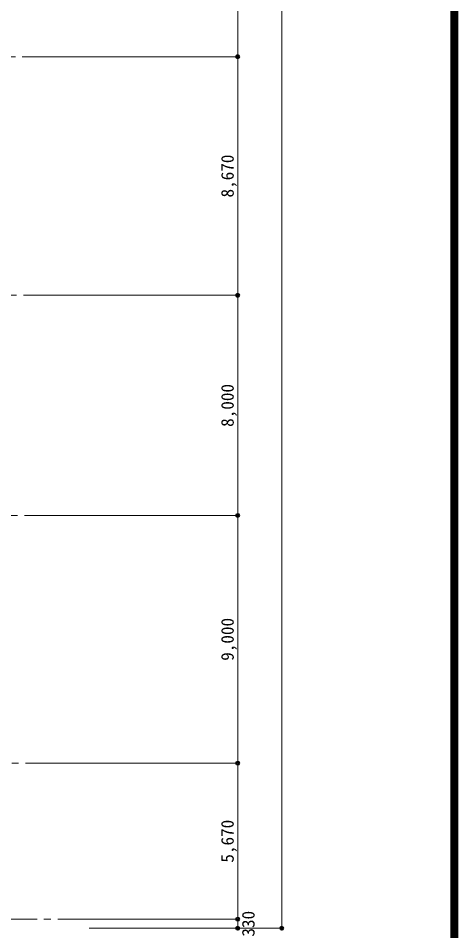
# Model space of a CAD drawing. Units: millimetres at full size, sheet at 1:250; details may follow other scales. Extents: x -229651 to 230101, y -162607 to 48650.
# Drawn here: x -106958 to -90999, y -145986 to -112829 of the extents above; entities that cross this region are included whole.
import ezdxf
from ezdxf.enums import TextEntityAlignment as Align

# ---------------------------------------------------------------- set-up
doc = ezdxf.new("R2010")
doc.units = ezdxf.units.MM
doc.header["$LTSCALE"] = 250
doc.header["$PDMODE"] = 32
doc.header["$PDSIZE"] = 125
doc.linetypes.add('CHAIN2', pattern=[12, 9, -1, 1, -1])
for name, color, linetype, lineweight in [('1-3', 3, 'Continuous', 35), ('A-0', 5, 'Continuous', 9), ('E-0', 4, 'Continuous', 18), ('E-7', 4, 'Continuous', 18)]:
    doc.layers.add(name, color=color, linetype=linetype, lineweight=lineweight)
doc.styles.add('ＭＳ ゴシック', font='')
doc.styles.get('ＭＳ ゴシック').set_extended_font_data('MS Gothic')

msp = doc.modelspace()

# ---------------------------------------------------------------- linework, layer by layer
at = {"layer": '1-3'}
for p in [(-98988.7, -114225.8), (-98988.7, -122895.8), (-98988.7, -130895.8), (-98988.7, -139895.8), (-98988.7, -145565.8), (-98988.7, -145895.8), (-97388.7, -145895.8)]:
    msp.add_point(p, dxfattribs=at)
at = {"layer": 'A-0'}
for p, q in [((-91249.1, -162357), (-91249.1, -65250.3)), ((-91224.1, -65225.2), (-91224.1, -162382)), ((-91199, -65200.2), (-91199, -162407)), ((-91174, -65175.2), (-91174, -162432.1)), ((-91149, -65150.2), (-91149, -162457.1)), ((-91124, -65125.1), (-91124, -162482.1)), ((-91098.9, -65100.1), (-91098.9, -162507.1)), ((-91073.9, -65075.1), (-91073.9, -162532.2)), ((-91048.9, -65050.1), (-91048.9, -162557.2)), ((-91023.9, -65025), (-91023.9, -162582.2)), ((-90998.8, -162607.3), (-90998.8, -65000))]:
    msp.add_line(p, q, dxfattribs=at)
at = {"layer": 'E-0', "color": 5, "linetype": 'CHAIN2', "lineweight": 9}
for p, q in [((-145812.7, -114225.8), (-104385.2, -114225.8)), ((-145773.2, -122895.8), (-104385.2, -122895.8)), ((-145736.8, -130895.8), (-104715.2, -130895.8)), ((-145695.8, -139895.8), (-104385.2, -139895.8)), ((-108525.2, -145565.8), (-104385.2, -145565.8))]:
    msp.add_line(p, q, dxfattribs=at)
at = {"layer": 'E-7'}
for p, q in [((-97388.7, -76895.8), (-97388.7, -145895.8)), ((-98988.7, -114225.8), (-104715.2, -114225.8)), ((-98988.7, -122895.8), (-104715.2, -122895.8)), ((-98988.7, -130895.8), (-104715.2, -130895.8)), ((-98988.7, -139895.8), (-104715.2, -139895.8)), ((-98988.7, -145565.8), (-104385.2, -145565.8)), ((-98988.7, -145895.8), (-104385.2, -145895.8)), ((-97388.7, -145895.8), (-98988.7, -145895.8))]:
    msp.add_line(p, q, dxfattribs=at)
msp.add_lwpolyline([(-98988.7, -104895.8), (-98988.7, -114225.8), (-98988.7, -122895.8), (-98988.7, -130895.8), (-98988.7, -139895.8), (-98988.7, -145565.8), (-98988.7, -145895.8)], dxfattribs=at)

# ---------------------------------------------------------------- texts
at = {"layer": 'E-7', "style": 'ＭＳ ゴシック'}
for s, p in [('8,670', (-98996.6, -119342)), ('8,000', (-98996.6, -127677)), ('9,000', (-98996.6, -136177)), ('5,670', (-98996.6, -143512)), ('330', (-98238.7, -146199.5))]:
    msp.add_text(s, height=458.2, rotation=90, dxfattribs=at).set_placement(p, align=Align.BOTTOM_LEFT)

doc.saveas('drawing.dxf')
